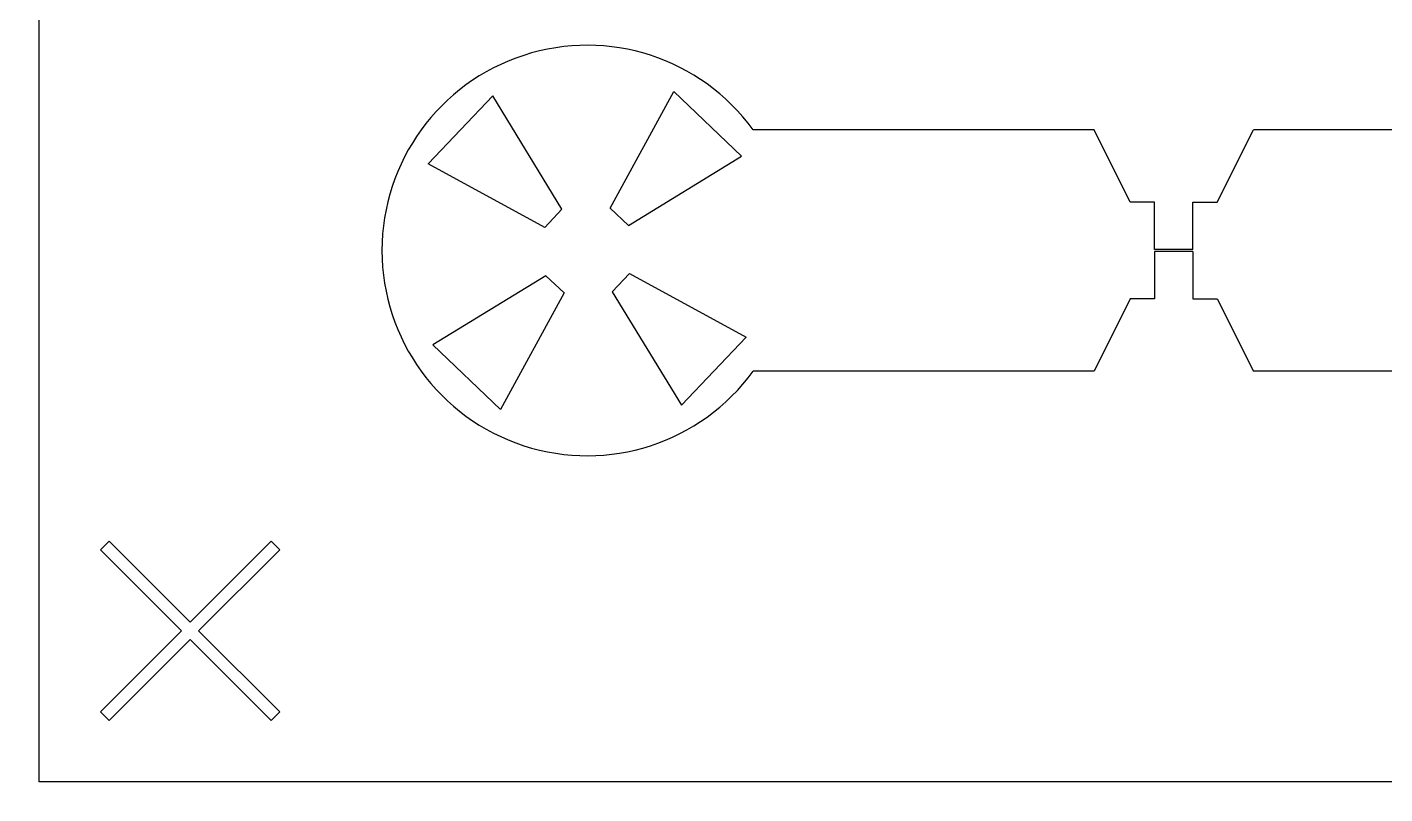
# Model space of a CAD drawing. Header units: inches. Extents: x -271009 to 5700, y -37000 to 38138.
# Drawn here: x -108252 to -102543, y -8627 to -5405 of the extents above; entities that cross this region are included whole.
import ezdxf

# ---------------------------------------------------------------- set-up
doc = ezdxf.new("R2010")
doc.units = ezdxf.units.IN
doc.header["$MEASUREMENT"] = 0

msp = doc.modelspace()

# ---------------------------------------------------------------- linework, layer by layer
for p, q in [((-106566.2, -5979.5), (-106294.5, -5694.1)), ((-106003.5, -6170.5), (-106294.5, -5694.1)), ((-105800.6, -6165.5), (-105533.5, -5675.3)), ((-105248.1, -5946.9), (-105533.5, -5675.3)), ((-103766.2, -5836.3), (-105200, -5836.3)), ((-103614, -6140.7), (-103766.2, -5836.3)), ((-103248.6, -6140.7), (-103096.3, -5836.3)), ((-100140, -5836.3), (-103096.3, -5836.3)), ((-106076, -6246.6), (-106566.2, -5979.5)), ((-105724.5, -6237.9), (-105248.1, -5946.9)), ((-105724.5, -6237.9), (-105800.6, -6165.5)), ((-103512.5, -6140.7), (-103614, -6140.7)), ((-103512.5, -6339.1), (-103512.5, -6140.7)), ((-103350.1, -6339.1), (-103350.1, -6140.7)), ((-103350.1, -6140.7), (-103248.6, -6140.7)), ((-106076, -6246.6), (-106003.5, -6170.5)), ((-103350.1, -6339.1), (-103512.5, -6339.1)), ((-103350.1, -6348.4), (-103512.5, -6348.4)), ((-103512.5, -6348.4), (-103512.5, -6546.7)), ((-103350.1, -6348.4), (-103350.1, -6546.7)), ((-106070.9, -6449.6), (-106547.3, -6740.6)), ((-106070.9, -6449.6), (-105994.8, -6522)), ((-105719.4, -6440.9), (-105791.9, -6517)), ((-105719.4, -6440.9), (-105229.2, -6708)), ((-105994.8, -6522), (-106261.9, -7012.2)), ((-105791.9, -6517), (-105500.9, -6993.4)), ((-103614, -6546.7), (-103766.2, -6851.2)), ((-103512.5, -6546.7), (-103614, -6546.7)), ((-103350.1, -6546.7), (-103248.6, -6546.7)), ((-103248.6, -6546.7), (-103096.3, -6851.2)), ((-105229.2, -6708), (-105500.9, -6993.4)), ((-106547.3, -6740.6), (-106261.9, -7012.2)), ((-103766.2, -6851.2), (-105200, -6851.2)), ((-100140, -6851.2), (-103096.3, -6851.2)), ((-107908.3, -7565.6), (-107944.2, -7601.5)), ((-107567.4, -7906.5), (-107908.3, -7565.6)), ((-107226.5, -7565.6), (-107567.4, -7906.5)), ((-107190.6, -7601.5), (-107226.5, -7565.6)), ((-107944.2, -7601.5), (-107603.3, -7942.4)), ((-107531.5, -7942.4), (-107190.6, -7601.5)), ((-107603.3, -7942.4), (-107944.2, -8283.3)), ((-107908.3, -8319.2), (-107567.4, -7978.3)), ((-107567.4, -7978.3), (-107226.5, -8319.2)), ((-107190.6, -8283.3), (-107531.5, -7942.4)), ((-107944.2, -8283.3), (-107908.3, -8319.2)), ((-107226.5, -8319.2), (-107190.6, -8283.3))]:
    msp.add_line(p, q)
msp.add_lwpolyline([(-137000, 35000, 6), (-113000, 35000)], format="xyb", close=True)
msp.add_lwpolyline([(-97138.2, -8576.7), (-108201.8, -8576.7), (-108201.8, -50.7), (-97138.2, -50.7)], close=True)
msp.add_arc((-105897.7, -6343.7), 862.7, 36.0319, 323.9681)

doc.saveas('drawing.dxf')
